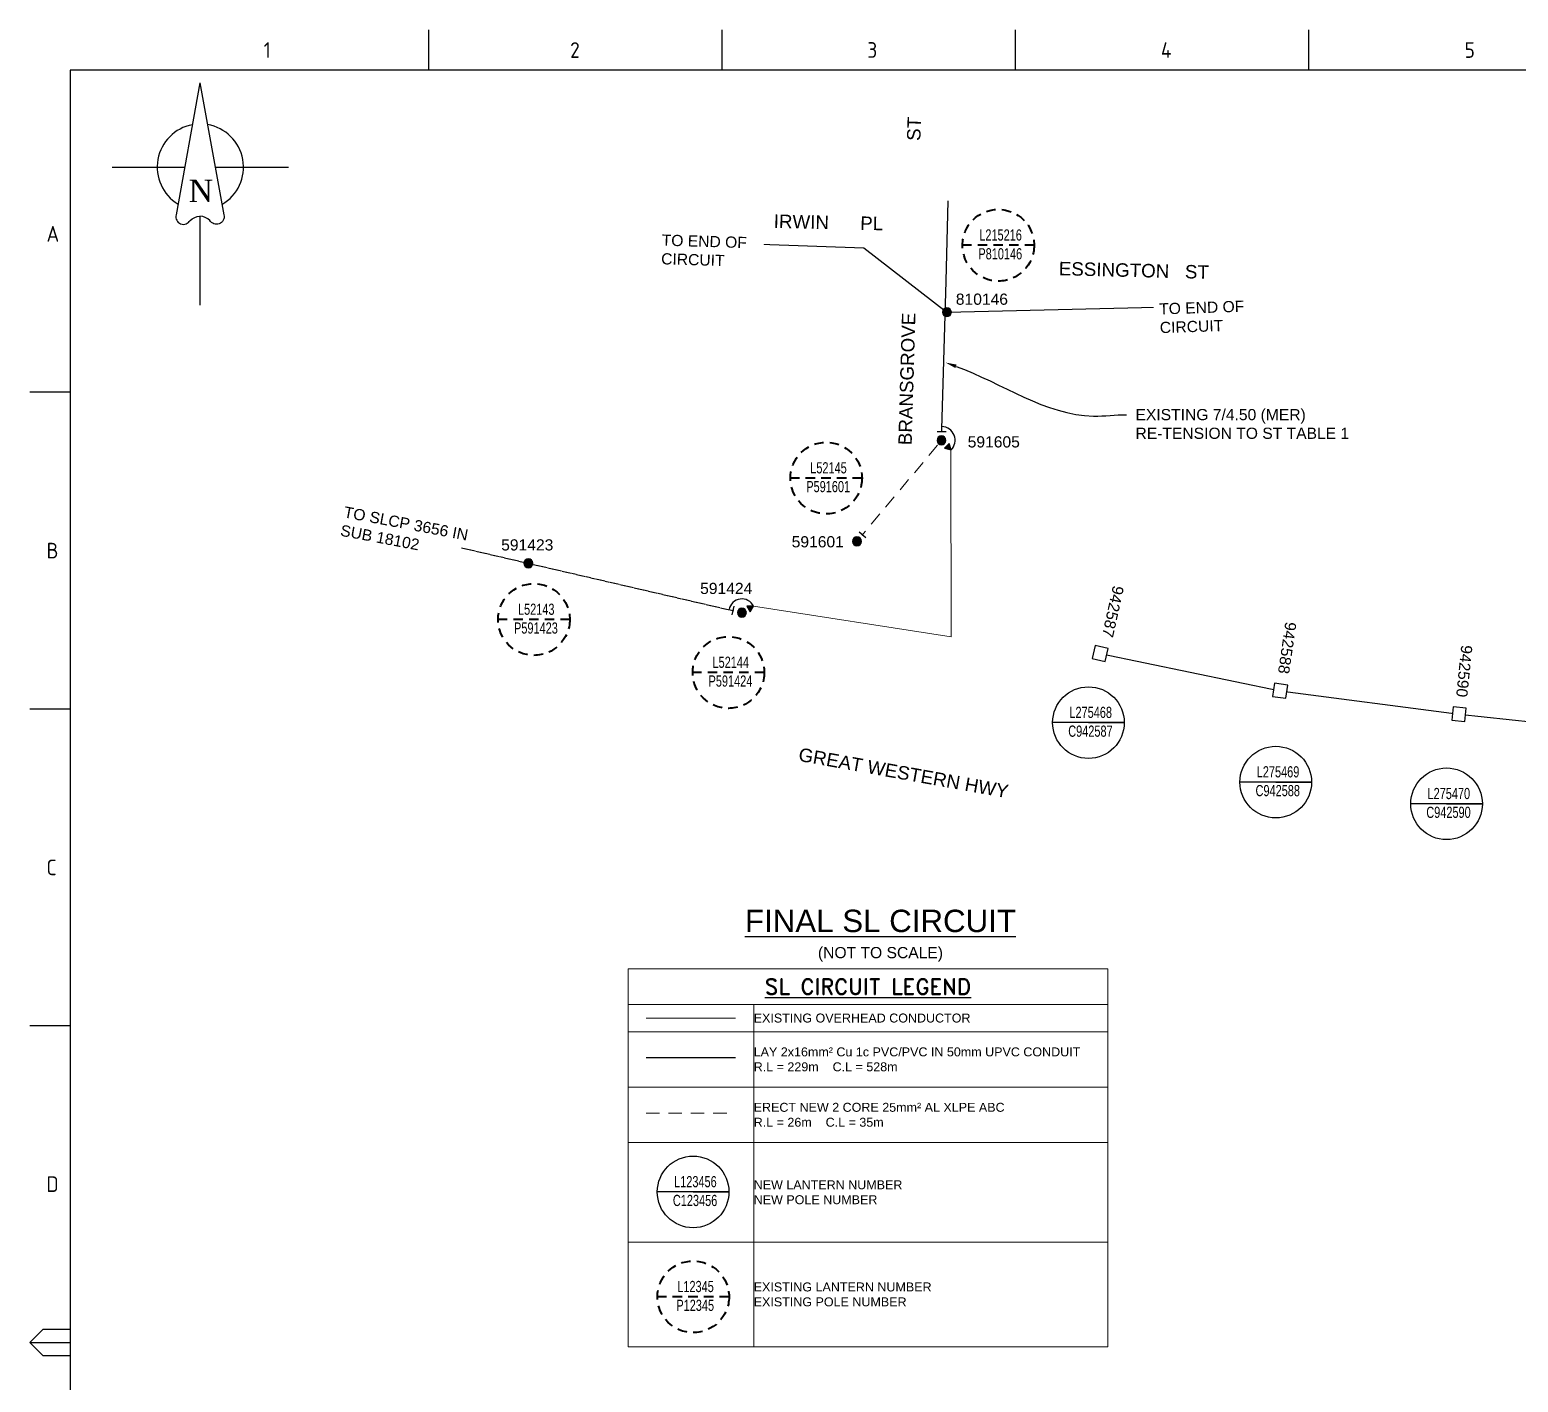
# Paper-space layout 'SHEET (3)' of a CAD drawing. Header units: metres, sheet in millimetres. Extents: x -21 to 813, y -3 to 583.
# Drawn here: x -20.5 to 311.9, y 281.3 to 583.4 of the extents above; entities that cross this region are included whole.
import ezdxf
from ezdxf import colors
from ezdxf.entities.mleader import LeaderData, LeaderLine
from ezdxf.enums import TextEntityAlignment as Align
from ezdxf.math import Vec2, Vec3

# ---------------------------------------------------------------- set-up
doc = ezdxf.new("R2010")
doc.units = ezdxf.units.M
doc.linetypes.add('Cable Exist OH', pattern=[1, 1, 0])
doc.linetypes.add('Dash', pattern=[5, 3, -2])
doc.layers.get('0').update_dxf_attribs({"color": 6})
doc.layers.add('Cadastre Roads_SP_EXT', color=9, linetype='Continuous', lineweight=5)
for name, color, linetype in [('Equip_SP_SL_EXT', 7, 'Continuous'), ('Equip_SP_SL_NEW', 2, 'Continuous'), ('Mains_LV_NEW_Hardwired', 2, 'Continuous'), ('Mains_SL_EXT', 7, 'Continuous'), ('Mains_SL_NEW_R6', 2, 'Continuous'), ('Notes', 7, 'Continuous'), ('OH_Details_SP_MISC', 7, 'Continuous'), ('SupportsOH_SP_TR_HV_LV_SL_EXT', 7, 'Continuous'), ('SupportsUG_SP_EXT', 7, 'Continuous'), ('SupportsUG_SP_LV_SL_NEW', 2, 'Continuous')]:
    doc.layers.add(name, color=color, linetype=linetype)
doc.styles.add('Elec', font='romand__.ttf')
doc.styles.add('iecARIAL', font='arial.ttf', dxfattribs={"height": 2})
doc.styles.add('iecISOCP', font='isocp.shx')
doc.styles.add('iecNAME', font='times.ttf')
doc.styles.add('POLE_LABEL', font='arial.ttf')
doc.styles.get("Standard").update_dxf_attribs({"font": 'arial.ttf'})
doc.linetypes.add('Cable 4', pattern='A,5.25,-0.1,["o",Standard,S=2,R=0,X=1.2,Y=-0.7],-4', length=9.35)

# ---------------------------------------------------------------- blocks, each defined once
blk = doc.blocks.new('A1_FRAME_TITLE')
at = {"layer": 'Notes', "color": 7, "linetype": 'Continuous'}
for p, q in [((89.14, 574.39), (89.14, 583.39)), ((154.65, 574.39), (154.65, 583.39)), ((220.16, 574.39), (220.16, 583.39)), ((285.67, 574.39), (285.67, 583.39)), ((9, 574.39), (9, 5.97)), ((9, 502.43), (0, 502.43)), ((8.99, 431.68), (0, 431.68)), ((8.99, 360.93), (0, 360.93)), ((0, 290.18), (3, 293.18)), ((3, 293.18), (8.99, 293.18)), ((0, 290.18), (9, 290.18)), ((3, 287.18), (0, 290.18)), ((8.99, 287.18), (3, 287.18))]:
    blk.add_line(p, q, dxfattribs=at)
at = {"layer": 'Notes', "color": 7, "linetype": 'Continuous', "flags": 128}
for points in [[(149.5, 574.39), (9, 574.39)], [(824.37, 574.39), (149.5, 574.39)]]:
    blk.add_lwpolyline(points, dxfattribs=at)
at = {"color": 7}
blk.add_attdef('DRAFT_NUM', (29.9, 23.29), '', height=2.5, rotation=90, dxfattribs=at)
at = {"layer": 'Notes', "color": 7, "style": 'iecISOCP'}
for s, p in [('1', (52.24, 577.12)), ('2', (120.7, 577.12)), ('3', (187.09, 577.12)), ('4', (252.67, 577.12)), ('5', (320.5, 577.12)), ('A', (3.74, 536.06)), ('B', (3.74, 465.31)), ('C', (3.74, 394.56)), ('D', (3.74, 323.81))]:
    blk.add_text(s, height=3.5, dxfattribs=at).set_placement(p)
at = {"layer": 'Notes', "color": 7, "style": 'iecISOCP', "flags": 8}
blk.add_attdef('VERSION_NO', text='', height=2.5, rotation=90, dxfattribs=at).set_placement((302.04, 43.81), align=Align.MIDDLE_CENTER)
at = {"layer": 'Notes', "color": 7, "style": 'iecISOCP'}
for tag, p in [('CAP_NO', (513.19, 43.46)), ('IE_NUM', (513.05, 37.81)), ('REF_No_1', (335.24, 32.31)), ('REF_1', (362.52, 32.31)), ('GEN_WO', (441.71, 31.76)), ('HV_SWITCH', (513.46, 32.16)), ('REF_No_2', (335.24, 26.31)), ('REF_2', (362.52, 26.31)), ('OH_WO', (441.71, 25.81)), ('UBD_REF', (513.05, 25.83)), ('REF_No_3', (335.24, 20.31)), ('REF_3', (362.52, 20.31)), ('UG_WO', (441.71, 20.05)), ('GIS_MAP_No', (513.05, 20.04)), ('REF_No_4', (335.24, 14.31)), ('REF_4', (362.52, 14.31)), ('HV_OP_DIAG', (513.33, 14.2)), ('SUB_WO', (441.71, 13.81)), ('LGA', (512.95, 7.78)), ('ExportID', (9.08, 2.39))]:
    blk.add_attdef(tag, p, '', height=2.5, dxfattribs=at)
for tag, height, p in [('T1', 3.5, (684.37, 39.47)), ('T2', 3.5, (684.37, 34.35)), ('scale', 2.5, (567.76, 33.27)), ('T3', 3.5, (684.37, 28.92)), ('DRAWN', 2.5, (567.76, 24.93)), ('T4', 3.5, (684.37, 23.66)), ('T5', 3.5, (684.37, 18.23)), ('REV', 5, (820.05, 17.1)), ('DATE', 2.5, (567.76, 16.88)), ('T6', 3.5, (684.37, 12.97)), ('CHD', 2.5, (567.76, 8.37)), ('DESIGN', 2.5, (605.62, 9.15))]:
    blk.add_attdef(tag, text='', height=height, dxfattribs=at).set_placement(p, align=Align.CENTER)
blk.add_attdef('NUM', text='', height=7, dxfattribs=at).set_placement((792.37, 20.12), align=Align.MIDDLE_CENTER)
for tag, p in [('NS', (790.71, 8.12)), ('SHTS', (805.41, 8.12))]:
    blk.add_attdef(tag, text='', height=2.5, dxfattribs=at).set_placement(p, align=Align.MIDDLE)
at = {"layer": 'Notes', "color": 7, "style": 'iecISOCP', "flags": 1}
for tag, p in [('ProjectType', (14.17, -26.8)), ('ProjectNumber', (23.56, -26.82)), ('DrawingNumber', (35.51, -26.8)), ('ProjectDescription', (47.56, -26.83)), ('ExportDate', (60.28, -26.79)), ('ExportUserName', (69.15, -26.8)), ('DesignerCompanyName', (81.48, -26.79)), ('ExportAreaOfInterest', (97.1, -26.81)), ('GIS_SUCCESS', (112, -26.78)), ('CAD_SUCCESS', (121.79, -26.78)), ('DEPOTCODE', (132.11, -26.88)), ('ExportCategories', (140.08, -26.8)), ('Comments', (154.38, -26.88))]:
    blk.add_attdef(tag, p, '', height=1, dxfattribs=at)
blk = doc.blocks.new('NorthPnt 11(NP11)')
for p, q in [((-19.7, 0.02), (-3.49, 0)), ((3.32, 0), (19.7, -0.02)), ((-0.08, -10.94), (-0.08, -30.8))]:
    blk.add_line(p, q)
for points in [[(-0.08, 18.81), (-5.43, -10.68, 0.877048), (-2.29, -11.9, -0.1543), (-0.08, -10.94, 0.090511)], [(-0.08, 18.81), (5.26, -10.68, -0.877048), (2.13, -11.9, 0.1543), (-0.08, -10.94, -0.090511)]]:
    blk.add_lwpolyline(points, format="xyb")
for start, end in [(100.5988, 238.8643), (300.0994, 80.4374)]:
    blk.add_arc((0, 0), 9.64, start, end)
at = {"color": 7, "style": 'iecNAME'}
blk.add_text('N', height=5.02, dxfattribs=at).set_placement((-2.62, -7.82))
blk = doc.blocks.new('COLUMN_NEW')
blk.add_wipeout([(-1.485, -1.485), (1.485, -1.485), (1.485, 1.485), (-1.485, 1.485)])
at = {"lineweight": -3}
blk.add_lwpolyline([(-1.485, -1.485), (1.485, -1.485), (1.485, 1.485), (-1.485, 1.485)], close=True, dxfattribs=at)
at = {"style": 'POLE_LABEL', "flags": 9}
blk.add_attdef('STRUCTURE_PLANT_NUMBER', text='', height=0.2, dxfattribs=at).set_placement((1.5, 0.242), align=Align.MIDDLE_LEFT)
for tag, height, flags, p in [('STREET_CODE', 0.2, 9, (1.5, 0)), ('ASSET_NUM', 2.5, 8, (2, 2)), ('Z', 0.2, 1, (1.5, -2.8)), ('OWNED_BY', 0.2, 9, (1.5, -0.4)), ('OPERATED_BY', 0.2, 9, (1.5, -0.6)), ('STATE', 0.2, 9, (1.5, -1)), ('SUBURB', 0.2, 9, (1.5, -1.8)), ('STREETNAME', 0.2, 9, (1.5, -2)), ('COLUMN_TYPE', 0.2, 9, (1.5, -0.2)), ('USAGE', 0.2, 9, (1.5, -1.2)), ('MAINTAINED_BY', 0.2, 9, (1.5, -0.8)), ('LEGEND', 0.2, 9, (1.5, -1.4)), ('PARENT', 0.2, 9, (1.5, -1.6)), ('LOCATION', 0.2, 9, (1.5, -2.2)), ('NOTES', 0.2, 9, (1.5, -2.4)), ('LABEL_ALIGNMENT', 0.2, 9, (1.5, -2.6))]:
    blk.add_attdef(tag, text='', height=height, dxfattribs=dict(flags=flags)).set_placement(p, align=Align.MIDDLE_LEFT)
blk = doc.blocks.new('*T227')
at = {"layer": 'Defpoints', "color": 8, "linetype": 'ByBlock', "lineweight": 0, "transparency": 16777216}
for p, q in [((0, 0), (107.16, 0)), ((0, 0), (0, -84.47)), ((107.16, 0), (107.16, -84.47)), ((0, -8), (107.16, -8)), ((28.05, -8), (28.05, -84.47)), ((0, -14.07), (107.16, -14.07)), ((0, -26.45), (107.16, -26.45)), ((0, -38.83), (107.16, -38.83)), ((0, -61.05), (107.16, -61.05)), ((0, -84.47), (107.16, -84.47))]:
    blk.add_line(p, q, dxfattribs=at)
at = {"layer": 'Notes', "color": 0, "transparency": 16777216, "insert": (53.58, -4), "char_height": 3.5, "width": 107.1649, "attachment_point": 5, "style": 'Elec'}
blk.add_mtext('{\\LSL CIRCUIT LEGEND}', dxfattribs=at)
at = {"layer": 'Notes', "color": 0, "transparency": 16777216, "char_height": 2, "width": 79.116, "attachment_point": 4}
for s, insert in [('EXISTING OVERHEAD CONDUCTOR', (28.05, -11.03)), ('LAY 2x16mm² Cu 1c PVC/PVC IN 50mm UPVC CONDUIT\\PR.L = 229m    C.L = 528m', (28.05, -20.26)), ('ERECT NEW 2 CORE 25mm² AL XLPE ABC\\PR.L = 26m    C.L = 35m', (28.05, -32.64)), ('NEW LANTERN NUMBER\\PNEW POLE NUMBER', (28.05, -49.94)), ('EXISTING LANTERN NUMBER\\PEXISTING POLE NUMBER', (28.05, -72.76))]:
    blk.add_mtext(s, dxfattribs=dict(at, insert=insert))
blk = doc.blocks.new('SLANTERN_NUM_NEW')
blk.add_wipeout([(-0.31, 10), (-0.94, 9.96), (-1.57, 9.88), (-2.18, 9.76), (-2.79, 9.61), (-3.39, 9.41), (-3.97, 9.18), (-4.54, 8.91), (-5.09, 8.61), (-5.62, 8.27), (-6.13, 7.91), (-6.62, 7.5), (-7.07, 7.07), (-7.5, 6.62), (-7.91, 6.13), (-8.27, 5.62), (-8.61, 5.09), (-8.91, 4.54), (-9.18, 3.97), (-9.41, 3.39), (-9.61, 2.79), (-9.76, 2.18), (-9.88, 1.57), (-9.96, 0.94), (-10, 0.31), (-10, -0.31), (-9.96, -0.94), (-9.88, -1.57), (-9.76, -2.18), (-9.61, -2.79), (-9.41, -3.39), (-9.18, -3.97), (-8.91, -4.54), (-8.61, -5.09), (-8.27, -5.62), (-7.91, -6.13), (-7.5, -6.62), (-7.07, -7.07), (-6.62, -7.5), (-6.13, -7.91), (-5.62, -8.27), (-5.09, -8.61), (-4.54, -8.91), (-3.97, -9.18), (-3.39, -9.41), (-2.79, -9.61), (-2.18, -9.76), (-1.57, -9.88), (-0.94, -9.96), (-0.31, -10), (0.31, -10), (0.94, -9.96), (1.57, -9.88), (2.18, -9.76), (2.79, -9.61), (3.39, -9.41), (3.97, -9.18), (4.54, -8.91), (5.09, -8.61), (5.62, -8.27), (6.13, -7.91), (6.62, -7.5), (7.07, -7.07), (7.5, -6.62), (7.91, -6.13), (8.27, -5.62), (8.61, -5.09), (8.91, -4.54), (9.18, -3.97), (9.41, -3.39), (9.61, -2.79), (9.76, -2.18), (9.88, -1.57), (9.96, -0.94), (10, -0.31), (10, 0.31), (9.96, 0.94), (9.88, 1.57), (9.76, 2.18), (9.61, 2.79), (9.41, 3.39), (9.18, 3.97), (8.91, 4.54), (8.61, 5.09), (8.27, 5.62), (7.91, 6.13), (7.5, 6.62), (7.07, 7.07), (6.62, 7.5), (6.13, 7.91), (5.62, 8.27), (5.09, 8.61), (4.54, 8.91), (3.97, 9.18), (3.39, 9.41), (2.79, 9.61), (2.18, 9.76), (1.57, 9.88), (0.94, 9.96), (0.31, 10)])
at = {"linetype": 'Continuous'}
blk.add_line((8, 0), (-8, 0), dxfattribs=at)
blk.add_line((0, 0), (8, 0))
blk.add_circle((0, 0), 8, dxfattribs=at)
at = {"width": 0.7}
for tag, p in [('SNUMBER', (0.51, 1.05)), ('CNUMBER', (0.44, -3.15))]:
    blk.add_attdef(tag, text='', height=2.5, dxfattribs=at).set_placement(p, align=Align.CENTER)
at = {"flags": 1}
blk.add_attdef('Z', (0, 0), '', height=0.2, dxfattribs=at)
blk = doc.blocks.new('POLE_EXT')
blk.add_hatch(color=256).paths.add_polyline_path([(-1, 0, 1), (1, 0, 1)])
blk.add_lwpolyline([(-1, 0, 1), (1, 0, 1)], format="xyb", close=True)
for tag, height, flags, p in [('pNumber', 2.5, 8, (-17.84, 2.07)), ('OWNED_BY', 0.2, 9, (1.35, -0.4)), ('SPECIAL_USE', 0.2, 9, (1.35, -0.8)), ('STATE', 0.2, 9, (1.35, -1)), ('cLV', 0.2, 9, (1.35, -1.4)), ('hDepth', 0.2, 9, (1.35, -1.6)), ('hDia', 0.2, 9, (1.35, -1.8)), ('cHV', 0.2, 9, (1.35, -2)), ('cLinedev', 0.2, 9, (1.35, -3.4)), ('PARENT', 0.2, 9, (1.35, -0.6)), ('USAGE', 0.2, 9, (1.35, -1.2)), ('LBRACKET', 0.2, 9, (1.35, -2.2)), ('LExisting', 0.2, 9, (1.35, -2.4)), ('LANTNUMBER', 0.2, 9, (1.35, -2.6)), ('LOther', 0.2, 9, (1.35, -2.8)), ('LRemove', 0.2, 9, (1.35, -3)), ('LEGEND', 0.2, 9, (1.35, -3.2)), ('pExisting', 0.2, 9, (1.35, -3.8)), ('pFooting', 0.2, 9, (1.35, -4.4)), ('pNew', 0.2, 9, (1.35, -4.6)), ('pRelocate', 0.2, 9, (1.35, -5)), ('pRemove', 0.2, 9, (1.35, -5.2)), ('pReplace', 0.2, 9, (1.35, -5.4)), ('pStay', 0.2, 9, (1.35, -5.6)), ('pType', 0.2, 9, (1.35, -5.8)), ('cspan', 0.2, 9, (1.35, -6)), ('STREETNAME', 0.2, 9, (1.35, -6.2)), ('SUBURB', 0.2, 9, (1.35, -6.4)), ('LOCATION', 0.2, 9, (1.35, -3.6)), ('PFNUMBER', 0.2, 9, (1.35, -4)), ('NEWPFNUMBER', 0.2, 9, (1.35, -4.2)), ('NOTES', 0.2, 9, (1.35, -6.6)), ('OPERATED_BY', 0.2, 9, (1.36, -7.01)), ('MAINTAINED_BY', 0.2, 9, (1.36, -6.81))]:
    blk.add_attdef(tag, text='', height=height, dxfattribs=dict(flags=flags)).set_placement(p, align=Align.MIDDLE_LEFT)
at = {"style": 'POLE_LABEL'}
for tag, height, flags, p in [('STRUCTURE_PLANT_NUMBER', 0.2, 9, (1.35, 0.03)), ('ASSET_NUM', 2.5, 8, (2, 2)), ('STREET_CODE', 0.2, 9, (1.35, -0.2))]:
    blk.add_attdef(tag, text='', height=height, dxfattribs=dict(at, flags=flags)).set_placement(p, align=Align.MIDDLE_LEFT)
at = {"flags": 1}
blk.add_attdef('Z', (1.35, -7.33), '', height=0.2, dxfattribs=at)
blk = doc.blocks.new('UGOH_NEW')
blk.add_hatch(color=256).paths.add_polyline_path([(-0.75, 1.7), (0.75, 1.7), (0, 3)])
blk.add_lwpolyline([(-0.75, 1.7), (0.75, 1.7), (0, 3)], close=True)
for tag, flags, p in [('CONSTRUCTED_VOLTAGE', 9, (1.5, 0)), ('ACTUAL_STATUS', 9, (1.5, -1.6)), ('OPERATING_VOLTAGE', 9, (1.5, -0.2)), ('ORIENTATION', 9, (1.5, -0.4)), ('STATE', 9, (1.5, -0.6)), ('OWNED_BY', 9, (1.5, -1)), ('OPERATED_BY', 9, (1.5, -1.2)), ('TYPE', 1, (1.5, -2)), ('USAGE', 9, (1.5, -0.8)), ('MAINTAINED_BY', 9, (1.5, -1.4)), ('NUMBER_OF_PHASES', 9, (1.5, -1.8))]:
    blk.add_attdef(tag, text='', height=0.2, dxfattribs=dict(flags=flags)).set_placement(p, align=Align.MIDDLE_LEFT)
blk = doc.blocks.new('*U214')
for tag, flags, p in [('CONNECTOR_TYPE', 9, (1.5, 0)), ('CONSTRUCTED_VOLTAGE', 9, (1.5, -0.2)), ('OPERATING_VOLTAGE', 9, (1.5, -0.6)), ('ORIENTATION', 9, (1.5, -0.8)), ('OWNED_BY', 9, (1.5, -1)), ('OPERATED_BY', 9, (1.5, -1.2)), ('STATE', 9, (1.5, -1.6)), ('Z', 1, (1.5, -2.2)), ('NO_PHASES', 9, (1.5, -0.4)), ('MAINTAINED_BY', 9, (1.5, -1.4)), ('USAGE', 9, (1.5, -1.8)), ('NOTES', 9, (1.5, -2))]:
    blk.add_attdef(tag, text='', height=0.2, dxfattribs=dict(flags=flags)).set_placement(p, align=Align.MIDDLE_LEFT)
blk.add_wipeout([(-0.12, 0.22), (1.61, 1.16), (1.85, 0.72), (0.12, -0.22)])
blk.add_line((2.21, 0.06), (1.25, 1.82))
blk = doc.blocks.new('SLANTERN_NUM_EXT')
blk.add_wipeout([(-0.31, 10), (-0.94, 9.96), (-1.57, 9.88), (-2.18, 9.76), (-2.79, 9.61), (-3.39, 9.41), (-3.97, 9.18), (-4.54, 8.91), (-5.09, 8.61), (-5.62, 8.27), (-6.13, 7.91), (-6.62, 7.5), (-7.07, 7.07), (-7.5, 6.62), (-7.91, 6.13), (-8.27, 5.62), (-8.61, 5.09), (-8.91, 4.54), (-9.18, 3.97), (-9.41, 3.39), (-9.61, 2.79), (-9.76, 2.18), (-9.88, 1.57), (-9.96, 0.94), (-10, 0.31), (-10, -0.31), (-9.96, -0.94), (-9.88, -1.57), (-9.76, -2.18), (-9.61, -2.79), (-9.41, -3.39), (-9.18, -3.97), (-8.91, -4.54), (-8.61, -5.09), (-8.27, -5.62), (-7.91, -6.13), (-7.5, -6.62), (-7.07, -7.07), (-6.62, -7.5), (-6.13, -7.91), (-5.62, -8.27), (-5.09, -8.61), (-4.54, -8.91), (-3.97, -9.18), (-3.39, -9.41), (-2.79, -9.61), (-2.18, -9.76), (-1.57, -9.88), (-0.94, -9.96), (-0.31, -10), (0.31, -10), (0.94, -9.96), (1.57, -9.88), (2.18, -9.76), (2.79, -9.61), (3.39, -9.41), (3.97, -9.18), (4.54, -8.91), (5.09, -8.61), (5.62, -8.27), (6.13, -7.91), (6.62, -7.5), (7.07, -7.07), (7.5, -6.62), (7.91, -6.13), (8.27, -5.62), (8.61, -5.09), (8.91, -4.54), (9.18, -3.97), (9.41, -3.39), (9.61, -2.79), (9.76, -2.18), (9.88, -1.57), (9.96, -0.94), (10, -0.31), (10, 0.31), (9.96, 0.94), (9.88, 1.57), (9.76, 2.18), (9.61, 2.79), (9.41, 3.39), (9.18, 3.97), (8.91, 4.54), (8.61, 5.09), (8.27, 5.62), (7.91, 6.13), (7.5, 6.62), (7.07, 7.07), (6.62, 7.5), (6.13, 7.91), (5.62, 8.27), (5.09, 8.61), (4.54, 8.91), (3.97, 9.18), (3.39, 9.41), (2.79, 9.61), (2.18, 9.76), (1.57, 9.88), (0.94, 9.96), (0.31, 10)])
at = {"linetype": 'Dash', "lineweight": 40, "ltscale": 0.7}
blk.add_line((8, 0), (-8, 0), dxfattribs=at)
blk.add_circle((0, 0), 8, dxfattribs=at)
at = {"lineweight": 40, "width": 0.7}
for tag, p in [('SNUMBER', (0.51, 1.05)), ('CNUMBER', (0.44, -3.15))]:
    blk.add_attdef(tag, text='', height=2.5, dxfattribs=at).set_placement(p, align=Align.CENTER)
at = {"lineweight": 40, "flags": 1}
blk.add_attdef('Z', (0, 0), '', height=0.2, dxfattribs=at)
blk = doc.blocks.new('*U244')
for tag, flags, p in [('CONNECTOR_TYPE', 9, (1.5, 0)), ('CONSTRUCTED_VOLTAGE', 9, (1.5, -0.2)), ('OPERATING_VOLTAGE', 9, (1.5, -0.6)), ('ORIENTATION', 9, (1.5, -0.8)), ('OWNED_BY', 9, (1.5, -1)), ('OPERATED_BY', 9, (1.5, -1.2)), ('STATE', 9, (1.5, -1.6)), ('Z', 1, (1.5, -2.2)), ('NO_PHASES', 9, (1.5, -0.4)), ('MAINTAINED_BY', 9, (1.5, -1.4)), ('USAGE', 9, (1.5, -1.8)), ('NOTES', 9, (1.5, -2))]:
    blk.add_attdef(tag, text='', height=0.2, dxfattribs=dict(flags=flags)).set_placement(p, align=Align.MIDDLE_LEFT)
blk.add_wipeout([(-0.12, 0.22), (1.64, 1.12), (1.87, 0.67), (0.12, -0.22)])
blk.add_line((2.21, 0.01), (1.3, 1.79))
blk = doc.blocks.new('*U245')
for tag, flags, p in [('CONNECTOR_TYPE', 9, (1.5, 0)), ('CONSTRUCTED_VOLTAGE', 9, (1.5, -0.2)), ('OPERATING_VOLTAGE', 9, (1.5, -0.6)), ('ORIENTATION', 9, (1.5, -0.8)), ('OWNED_BY', 9, (1.5, -1)), ('OPERATED_BY', 9, (1.5, -1.2)), ('STATE', 9, (1.5, -1.6)), ('Z', 1, (1.5, -2.2)), ('NO_PHASES', 9, (1.5, -0.4)), ('MAINTAINED_BY', 9, (1.5, -1.4)), ('USAGE', 9, (1.5, -1.8)), ('NOTES', 9, (1.5, -2))]:
    blk.add_attdef(tag, text='', height=0.2, dxfattribs=dict(flags=flags)).set_placement(p, align=Align.MIDDLE_LEFT)
blk.add_wipeout([(-0.11, 0.23), (1.67, 1.08), (1.89, 0.63), (0.11, -0.23)])
blk.add_line((2.21, -0.04), (1.34, 1.76))

psp = doc.layouts.new('SHEET (3)')

# ---------------------------------------------------------------- linework, layer by layer
at = {"layer": 'Mains_SL_EXT', "linetype": 'Cable Exist OH'}
psp.add_lwpolyline([(75.85, 467.71), (138.51, 453.21)], dxfattribs=at)
at = {"layer": 'Mains_SL_NEW_R6', "linetype": 'Cable 4', "flags": 128}
psp.add_lwpolyline([(218.55, 444.09), (258.75, 435.77), (258.75, 435.77), (298.7, 430.52), (315.51, 428.74), (342.5, 425.36), (345.64, 427.16)], dxfattribs=at)
at = {"layer": 'Notes', "linetype": 'Continuous', "lineweight": 18}
psp.add_lwpolyline([(117.12, 362.64), (137.12, 362.64)], dxfattribs=at)
at = {"layer": 'Notes', "linetype": 'Cable 4', "flags": 128}
psp.add_lwpolyline([(117.12, 353.83), (137.12, 353.83)], dxfattribs=at)
at = {"layer": 'OH_Details_SP_MISC', "linetype": 'Continuous', "flags": 128}
for points in [[(183.1, 491.69), (184.15, 527.24), (184.6, 545.17)], [(142.65, 535.5), (165.74, 534.66), (184.3, 520.32), (230.87, 521.4)]]:
    psp.add_lwpolyline(points, dxfattribs=at)
at = {"layer": 'OH_Details_SP_MISC', "linetype": 'Dash', "lineweight": 0, "flags": 128}
for points in [[(164.21, 469.12), (183.1, 491.69)], [(117.12, 341.45), (137.12, 341.45)]]:
    psp.add_lwpolyline(points, dxfattribs=at)

# ---------------------------------------------------------------- block references
psp.add_blockref('*T227', (113.1, 373.68))
at = {"layer": 'Notes'}
psp.add_blockref('NorthPnt 11(NP11)', (17.55, 552.72), dxfattribs=at)
at = {"layer": 'Notes', "linetype": 'Cable 4', "rotation": 299.0349683689671}
psp.add_blockref('UGOH_NEW', (138.51, 453.21), dxfattribs=at)
at = {"layer": 'SupportsOH_SP_TR_HV_LV_SL_EXT'}
ref = psp.add_blockref('POLE_EXT', (184.3, 520.32), dxfattribs=at)
ref.add_attrib('ASSET_NUM', '810146', dxfattribs={"layer": '0', "height": 2.5, "style": 'POLE_LABEL'}).set_placement((186.3, 523.22), align=Align.MIDDLE_LEFT)
ref = psp.add_blockref('POLE_EXT', (90.84, 464.24), dxfattribs=at)
ref.add_attrib('ASSET_NUM', '591423', dxfattribs={"layer": '0', "height": 2.5, "style": 'POLE_LABEL'}).set_placement((96.4, 468.34), align=Align.MIDDLE_RIGHT)

# ---------------------------------------------------------------- texts
at = {"layer": 'Cadastre Roads_SP_EXT'}
for s, rotation, p in [('BRANSGROVE                                 ST', 88.3684, (176.44, 490.58)), ('IRWIN      PL', 358.7142, (145.6, 539.15)), ('ESSINGTON   ST', 358.5918, (209.27, 528.58))]:
    psp.add_text(s, height=3, rotation=rotation, dxfattribs=at).set_placement(p)
at = {"layer": 'Cadastre Roads_SP_EXT', "color": 7}
psp.add_text('GREAT WESTERN HWY', height=3, rotation=349.8503, dxfattribs=at).set_placement((150.99, 420.13))
at = {"layer": 'Notes', "insert": (169.47, 386.86), "char_height": 2, "attachment_point": 2, "style": 'iecARIAL'}
psp.add_mtext_dynamic_manual_height_columns('{\\H2.5x;\\LFINAL SL CIRCUIT\\P\\H0.5x;\\l(NOT TO SCALE)}', width=83.9866, gutter_width=9, heights=[0], dxfattribs=at)

# ---------------------------------------------------------------- leaders
at = {"layer": 'Notes'}
ml = psp.add_multileader_mtext('Standard', dxfattribs=at)
ml.set_content('TO SLCP 3656 IN SUB 18102', color=256)
ml.set_leader_properties()
ml.build(insert=Vec2(0, 0))
ml.multileader.update_dxf_attribs({"leader_type": 0, "arrow_head_size": 2.5})
ctx = ml.context
ctx.base_point, ctx.char_height, ctx.arrow_head_size, ctx.plane_origin, ctx.plane_x_axis, ctx.plane_y_axis = Vec3(47.7, 476.09), 2.5, 2.5, Vec3(33.17, 488.1), Vec3(0.982611, -0.185678), Vec3(0.185678, 0.982611)
notes = []
notes.append((ctx, [(0, (1, 1, 0), (39.84, 477.58), (0.982611, -0.185678), 8, [(0, [(26.8, 496.84), (36.25, 486.43)], 0, [])])]))
ctx.mtext.insert, ctx.mtext.text_direction, ctx.mtext.rotation, ctx.mtext.width, ctx.mtext.flow_direction = Vec3(49.9, 476.97), Vec3(0.982611, -0.185678), 6.096423, 31.8166, 5
for ctx, leaders in notes:
    for number, flags, end, landing, length, lines in leaders:
        leader = LeaderData()
        leader.index, (leader.has_last_leader_line, leader.has_dogleg_vector, leader.attachment_direction) = number, flags
        leader.last_leader_point, leader.dogleg_vector, leader.dogleg_length = Vec3(end), Vec3(landing), length
        for number, points, colour, breaks in lines:
            line = LeaderLine()
            line.index, line.vertices, line.color, line.breaks = number, Vec3.list(points), colors.encode_raw_color(colour), breaks
            leader.lines.append(line)
        ctx.leaders.append(leader)

# ---------------------------------------------------------------- next in the draw order: block references
at = {"layer": 'Equip_SP_SL_EXT', "xscale": -1}
for name, p, rotation in [('*U244', (183.1, 491.69), 295.7520708639309), ('*U245', (164.21, 469.12), 256.645204648744)]:
    psp.add_blockref(name, p, dxfattribs=dict(at, rotation=rotation))

# ---------------------------------------------------------------- next in the draw order: linework, layer by layer
at = {"layer": 'Mains_LV_NEW_Hardwired', "linetype": 'Continuous'}
psp.add_arc((183.1, 491.73), 3.04, 314.4818, 88.1216, dxfattribs=at)
at = {"layer": 'OH_Details_SP_MISC', "linetype": 'Continuous', "flags": 128}
psp.add_lwpolyline([(183.1, 491.69), (183.1, 491.69)], dxfattribs=at)

# ---------------------------------------------------------------- next in the draw order: block references
at = {"layer": 'Notes', "linetype": 'Cable 4', "rotation": 224.8909283064772}
psp.add_blockref('UGOH_NEW', (183.11, 491.68), dxfattribs=at)
at = {"layer": 'SupportsOH_SP_TR_HV_LV_SL_EXT'}
ref = psp.add_blockref('POLE_EXT', (183.1, 491.69), dxfattribs=at)
ref.add_attrib('ASSET_NUM', '591605', dxfattribs={"layer": '0', "height": 2.5, "style": 'POLE_LABEL'}).set_placement((188.95, 491.35), align=Align.MIDDLE_LEFT)
ref = psp.add_blockref('POLE_EXT', (164.21, 469.12), dxfattribs=at)
ref.add_attrib('ASSET_NUM', '591601', dxfattribs={"layer": '0', "height": 2.5, "style": 'POLE_LABEL'}).set_placement((161.29, 469.04), align=Align.MIDDLE_RIGHT)
at = {"layer": 'SupportsUG_SP_EXT'}
psp.add_blockref('A1_FRAME_TITLE', (-20.55, 0), dxfattribs=at)

# ---------------------------------------------------------------- next in the draw order: block references
at = {"layer": 'Equip_SP_SL_EXT'}
for p, values in [((195.79, 535.26), {'SNUMBER': 'L215216', 'CNUMBER': 'P810146'}), ((157.35, 483.26), {'SNUMBER': 'L52145', 'CNUMBER': 'P591601'}), ((92.07, 451.67), {'SNUMBER': 'L52143', 'CNUMBER': 'P591423'}), ((135.52, 439.83), {'SNUMBER': 'L52144', 'CNUMBER': 'P591424'}), ((127.65, 300.4), {'SNUMBER': 'L12345', 'CNUMBER': 'P12345'})]:
    psp.add_blockref('SLANTERN_NUM_EXT', p, dxfattribs=at).add_auto_attribs(values)
at = {"layer": 'Equip_SP_SL_EXT', "xscale": -1, "rotation": 15.24615486617888}
psp.add_blockref('*U214', (138.51, 453.21), dxfattribs=at)
at = {"layer": 'Equip_SP_SL_NEW'}
psp.add_blockref('SLANTERN_NUM_NEW', (127.62, 323.82), dxfattribs=at).add_auto_attribs({'SNUMBER': 'L123456', 'CNUMBER': 'C123456'})
at = {"layer": 'Notes'}
ref = psp.add_blockref('SLANTERN_NUM_NEW', (215.92, 428.64), dxfattribs=at)
ref.add_attrib('SNUMBER', 'L275468', dxfattribs={"layer": '0', "height": 2.5, "width": 0.7}).set_placement((216.43, 429.69), align=Align.CENTER)
ref.add_attrib('CNUMBER', 'C942587', dxfattribs={"height": 2.5, "width": 0.7}).set_placement((216.37, 425.49), align=Align.CENTER)
ref = psp.add_blockref('SLANTERN_NUM_NEW', (257.76, 415.36), dxfattribs=at)
ref.add_attrib('SNUMBER', 'L275469', dxfattribs={"layer": '0', "height": 2.5, "width": 0.7}).set_placement((258.27, 416.41), align=Align.CENTER)
ref.add_attrib('CNUMBER', 'C942588', dxfattribs={"height": 2.5, "width": 0.7}).set_placement((258.21, 412.21), align=Align.CENTER)
ref = psp.add_blockref('SLANTERN_NUM_NEW', (295.91, 410.51), dxfattribs=at)
ref.add_attrib('SNUMBER', 'L275470', dxfattribs={"layer": '0', "height": 2.5, "width": 0.7}).set_placement((296.42, 411.56), align=Align.CENTER)
ref.add_attrib('CNUMBER', 'C942590', dxfattribs={"height": 2.5, "width": 0.7}).set_placement((296.35, 407.36), align=Align.CENTER)
at = {"layer": 'SupportsUG_SP_LV_SL_NEW'}
ref = psp.add_blockref('COLUMN_NEW', (218.55, 444.09), dxfattribs=dict(at, rotation=257.6249493417655))
ref.add_attrib('ASSET_NUM', '942587', dxfattribs={"layer": '0', "height": 2.5, "rotation": 257.6249}).set_placement((222.65, 459.13), align=Align.MIDDLE_LEFT)
ref = psp.add_blockref('COLUMN_NEW', (258.75, 435.77), dxfattribs=dict(at, rotation=261.7659993539692))
ref.add_attrib('ASSET_NUM', '942588', dxfattribs={"layer": '0', "height": 2.5, "rotation": 261.766}).set_placement((261.16, 451.09), align=Align.MIDDLE_LEFT)
ref = psp.add_blockref('COLUMN_NEW', (298.7, 430.52), dxfattribs=dict(at, rotation=264.2040919949606))
ref.add_attrib('ASSET_NUM', '942590', dxfattribs={"layer": '0', "height": 2.5, "rotation": 264.2041}).set_placement((300.46, 445.93), align=Align.MIDDLE_LEFT)

# ---------------------------------------------------------------- next in the draw order: leaders
at = {"layer": 'Notes'}
ml = psp.add_multileader_mtext('Standard', dxfattribs=at)
ml.set_content('TO END OF CIRCUIT', color=256)
ml.set_leader_properties()
ml.build(insert=Vec2(0, 0))
ml.multileader.update_dxf_attribs({"leader_type": 0, "arrow_head_size": 2.5})
ctx = ml.context
ctx.base_point, ctx.char_height, ctx.arrow_head_size, ctx.plane_origin, ctx.plane_x_axis, ctx.plane_y_axis = Vec3(118.61, 536.47), 2.5, 2.5, Vec3(102.38, 546.06), Vec3(0.999558, -0.02974), Vec3(0.02974, 0.999558)
notes = []
notes.append((ctx, [(0, (1, 1, 0), (110.62, 536.7), (0.999558, -0.02974), 8, [(0, [(94.72, 553.69), (105.68, 544.88)], 0, [])])]))
ctx.mtext.insert, ctx.mtext.text_direction, ctx.mtext.rotation, ctx.mtext.width, ctx.mtext.flow_direction = Vec3(120.65, 537.68), Vec3(0.999558, -0.02974), 6.253441, 21.5726, 5
ctx.mtext.has_bg_fill, ctx.mtext.bg_color, ctx.mtext.bg_scale_factor, ctx.mtext.bg_transparency, ctx.mtext.use_window_bg_color = 1, -1027028792, 1.5, 0, 1
for ctx, leaders in notes:
    for number, flags, end, landing, length, lines in leaders:
        leader = LeaderData()
        leader.index, (leader.has_last_leader_line, leader.has_dogleg_vector, leader.attachment_direction) = number, flags
        leader.last_leader_point, leader.dogleg_vector, leader.dogleg_length = Vec3(end), Vec3(landing), length
        for number, points, colour, breaks in lines:
            line = LeaderLine()
            line.index, line.vertices, line.color, line.breaks = number, Vec3.list(points), colors.encode_raw_color(colour), breaks
            leader.lines.append(line)
        ctx.leaders.append(leader)

# ---------------------------------------------------------------- next in the draw order: linework, layer by layer
at = {"layer": 'Mains_LV_NEW_Hardwired', "linetype": 'Continuous'}
psp.add_arc((138.52, 453.37), 2.91, 26.273, 170.041, dxfattribs=at)
at = {"layer": 'Mains_SL_NEW_R6', "linetype": 'Cable 4', "lineweight": 0, "flags": 128}
psp.add_lwpolyline([(141.13, 454.66), (185.25, 447.81), (185.22, 489.56)], dxfattribs=at)

# ---------------------------------------------------------------- next in the draw order: block references
at = {"layer": 'SupportsOH_SP_TR_HV_LV_SL_EXT'}
ref = psp.add_blockref('POLE_EXT', (138.51, 453.21), dxfattribs=at)
ref.add_attrib('ASSET_NUM', '591424', dxfattribs={"layer": '0', "height": 2.5, "style": 'POLE_LABEL'}).set_placement((140.84, 458.62), align=Align.MIDDLE_RIGHT)

# ---------------------------------------------------------------- next in the draw order: leaders
at = {"layer": 'Notes'}
ml = psp.add_multileader_mtext('Standard', dxfattribs=at)
ml.set_content('TO END OF CIRCUIT', color=256)
ml.set_leader_properties()
ml.build(insert=Vec2(0, 0))
ml.multileader.update_dxf_attribs({"leader_type": 0, "arrow_head_size": 2.5})
ctx = ml.context
ctx.base_point, ctx.char_height, ctx.arrow_head_size, ctx.plane_origin, ctx.plane_x_axis, ctx.plane_y_axis = Vec3(229.72, 520.95), 2.5, 2.5, Vec3(212.92, 529.49), Vec3(0.999441, 0.033443), Vec3(-0.033443, 0.999441)
notes = []
notes.append((ctx, [(0, (1, 1, 0), (221.73, 520.68), (0.999441, 0.033443), 8, [(0, [(204.79, 536.63), (216.28, 528.53)], 0, [])])]))
ctx.mtext.insert, ctx.mtext.text_direction, ctx.mtext.rotation, ctx.mtext.width, ctx.mtext.flow_direction = Vec3(231.68, 522.29), Vec3(0.999441, 0.033443), 0.033449, 21.5726, 5
ctx.mtext.has_bg_fill, ctx.mtext.bg_color, ctx.mtext.bg_scale_factor, ctx.mtext.bg_transparency, ctx.mtext.use_window_bg_color = 1, -1027028792, 1.5, 0, 1
for ctx, leaders in notes:
    for number, flags, end, landing, length, lines in leaders:
        leader = LeaderData()
        leader.index, (leader.has_last_leader_line, leader.has_dogleg_vector, leader.attachment_direction) = number, flags
        leader.last_leader_point, leader.dogleg_vector, leader.dogleg_length = Vec3(end), Vec3(landing), length
        for number, points, colour, breaks in lines:
            line = LeaderLine()
            line.index, line.vertices, line.color, line.breaks = number, Vec3.list(points), colors.encode_raw_color(colour), breaks
            leader.lines.append(line)
        ctx.leaders.append(leader)

# ---------------------------------------------------------------- next in the draw order: leaders
ml = psp.add_multileader_mtext('Standard', dxfattribs=at)
ml.set_content('EXISTING 7/4.50 (MER)\\PRE-TENSION TO ST TABLE 1', color=256)
ml.set_leader_properties()
ml.build(insert=Vec2(0, 0))
ml.multileader.update_dxf_attribs({"leader_type": 2, "arrow_head_size": 2.5})
ctx = ml.context
ctx.base_point, ctx.char_height, ctx.arrow_head_size, ctx.plane_origin = Vec3(224.43, 497.41), 2.5, 2.5, Vec3(293.67, 512.27)
notes = []
notes.append((ctx, [(0, (1, 1, 0), (216.43, 497.41), (1, 0), 8, [(0, [(183.99, 509.07), (217.08, 497.12)], 0, [])])]))
ctx.mtext.insert, ctx.mtext.width, ctx.mtext.flow_direction = Vec3(226.43, 498.69), 50.0542, 5
ctx.mtext.has_bg_fill, ctx.mtext.bg_color, ctx.mtext.bg_scale_factor, ctx.mtext.bg_transparency, ctx.mtext.use_window_bg_color = 1, -1027028792, 1.5, 0, 1
for ctx, leaders in notes:
    for number, flags, end, landing, length, lines in leaders:
        leader = LeaderData()
        leader.index, (leader.has_last_leader_line, leader.has_dogleg_vector, leader.attachment_direction) = number, flags
        leader.last_leader_point, leader.dogleg_vector, leader.dogleg_length = Vec3(end), Vec3(landing), length
        for number, points, colour, breaks in lines:
            line = LeaderLine()
            line.index, line.vertices, line.color, line.breaks = number, Vec3.list(points), colors.encode_raw_color(colour), breaks
            leader.lines.append(line)
        ctx.leaders.append(leader)

doc.saveas('drawing.dxf')
